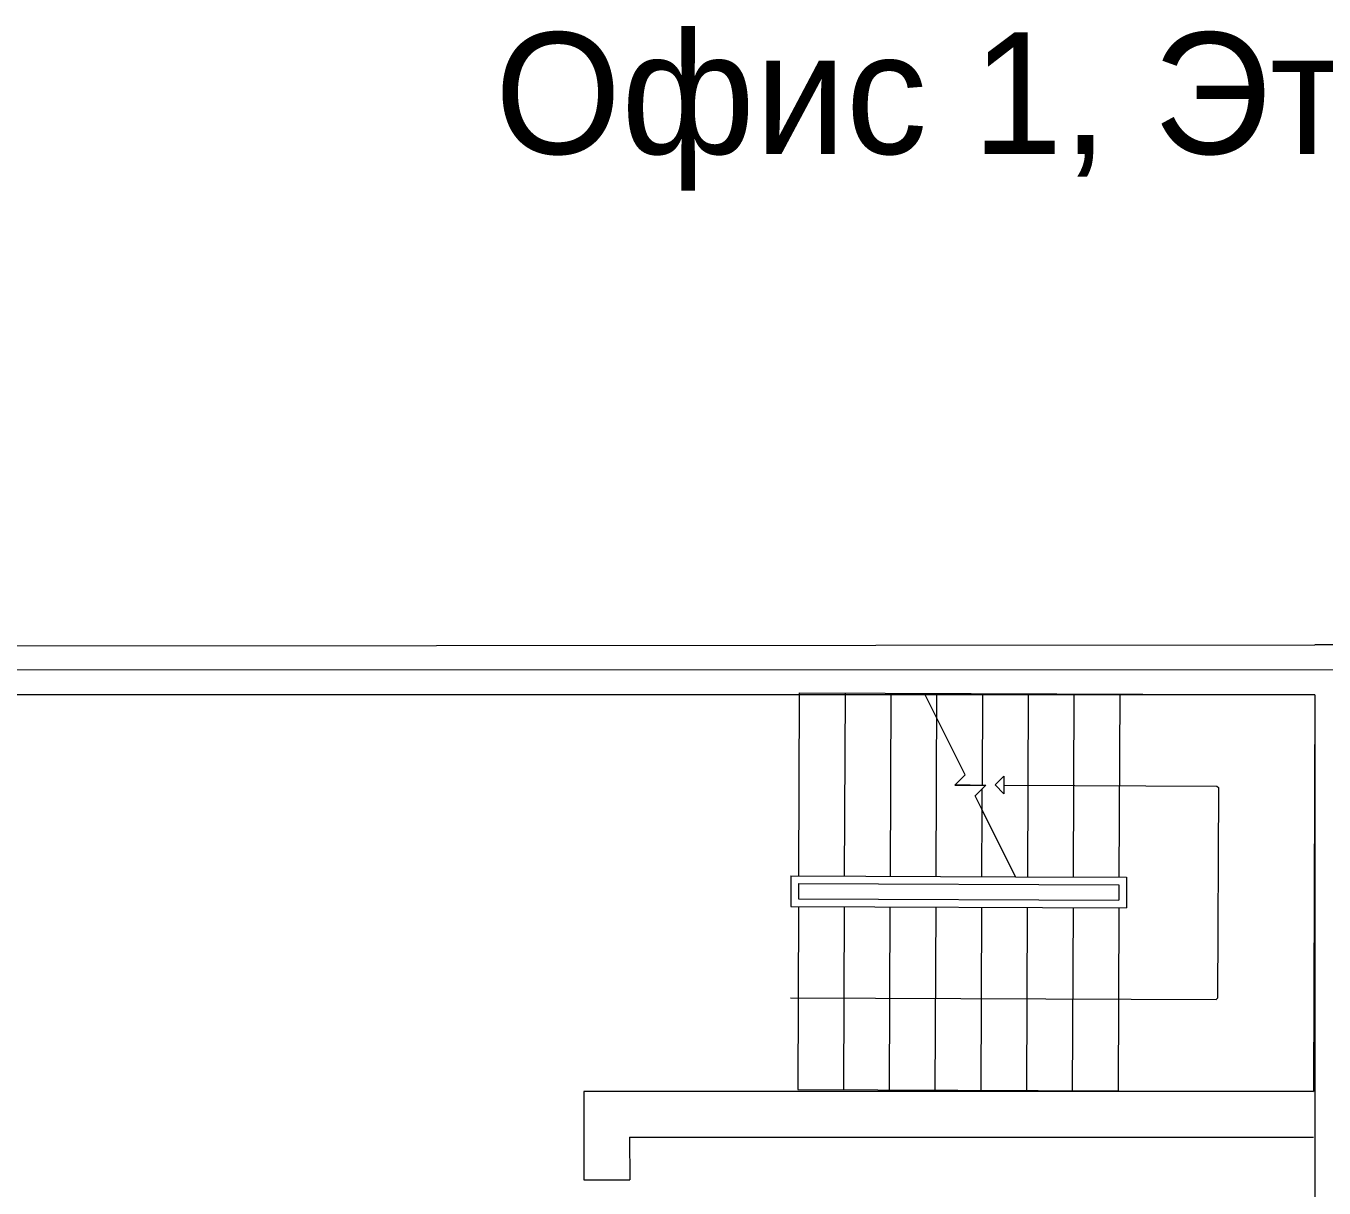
# Model space of a CAD drawing. Header units: inches. Extents: x 164.3 to 247.9, y 15.6 to 56.7.
# Drawn here: x 223.707 to 227.978, y 32.577 to 36.402 of the extents above; entities that cross this region are included whole.
import ezdxf

# ---------------------------------------------------------------- set-up
doc = ezdxf.new("R2010")
doc.units = ezdxf.units.IN
doc.header["$MEASUREMENT"] = 0
doc.layers.get('0').update_dxf_attribs({"lineweight": 0})
doc.layers.add('DOOR WINDOW 1 100', color=7, linetype='Continuous', lineweight=5, true_color=0x666666)
for name, color, linetype, lineweight in [('WALL 1 100', 250, 'Continuous', 9), ('окно', 7, 'Continuous', 9), ('провода', 1, 'Continuous', 5)]:
    doc.layers.add(name, color=color, linetype=linetype, lineweight=lineweight)
doc.styles.add('SS Projects_100_notes', font='', dxfattribs={"height": 0.4})
doc.styles.get('SS Projects_100_notes').set_extended_font_data('Bahnschrift')

# ---------------------------------------------------------------- blocks, each defined once
blk = doc.blocks.new('A$C7A17705F')
at = {"color": 0}
for p, q in [((0, 3430), (2600, 3430)), ((600, 2790), (610, 2800)), ((600, 1393.4), (600, 2790)), ((610, 2800), (1990, 2800)), ((1990, 2800), (2000, 2790)), ((2000, 0), (2000, 2790)), ((0, 2150), (1200, 2150)), ((1200, 1471.7), (1200, 2200)), ((1200, 2200), (1400, 2200)), ((1250, 50), (1250, 2150)), ((1250, 2150), (1350, 2150)), ((1350, 50), (1350, 2150)), ((1400, 0), (1400, 2200)), ((1400, 2150), (2600, 2150)), ((0, 1850), (1200, 1850)), ((1400, 1850), (2600, 1850)), ((0, 1550), (1200, 1550)), ((1400, 1550), (2600, 1550)), ((1200, 0), (1200, 1471.7)), ((0, 1250), (600, 1250)), ((600, 1171.7), (600, 1275.5)), ((625.5, 1250), (756.5, 1250)), ((756.5, 1250), (1200, 1250)), ((1400, 1250), (2600, 1250)), ((600, 1071.7), (600, 1171.7)), ((0, 950), (1200, 950)), ((1400, 950), (2600, 950)), ((0, 650), (1200, 650)), ((1400, 650), (2600, 650)), ((0, 350), (1200, 350)), ((1400, 350), (2600, 350)), ((0, 50), (1200, 50)), ((1250, 50), (1350, 50)), ((1400, 50), (2600, 50)), ((1200, 0), (1400, 0))]:
    blk.add_line(p, q, dxfattribs=at)
for p, q in [((0, 50), (0, 3430)), ((2600, 2150), (2600, 3430)), ((2600, 50), (2600, 2150)), ((1200, 1471.7), (756.5, 1250)), ((539.8, 1393.4), (655.6, 1393.4)), ((597.7, 1335.5), (539.8, 1393.4)), ((655.6, 1393.4), (597.7, 1335.5)), ((669.2, 1206.3), (600, 1275.5)), ((756.5, 1250), (669.2, 1206.3)), ((533.3, 1138.4), (0, 871.7)), ((600, 1071.7), (533.3, 1138.4)), ((600, 1171.7), (600, 1071.7))]:
    blk.add_line(p, q)

msp = doc.modelspace()

# ---------------------------------------------------------------- linework, layer by layer
at = {"layer": 'DOOR WINDOW 1 100'}
msp.add_line((227.9482, 33.9151), (227.9482, 33.9651), dxfattribs=at)
at = {"layer": 'WALL 1 100', "color": 0}
for p, q in [((208.12, 34.3503), (227.9482, 34.3651)), ((247.9237, 34.3651), (227.9482, 34.3651)), ((227.9484, 34.2003), (227.9482, 31.2151)), ((225.5431, 32.8952), (225.5433, 32.604)), ((225.6931, 32.7452), (227.9431, 32.7452)), ((225.6931, 32.7452), (225.6944, 32.604)), ((225.5433, 32.604), (225.6941, 32.604))]:
    msp.add_line(p, q, dxfattribs=at)
for points in [[(227.9482, 34.2003), (208.27, 34.2003)], [(227.9431, 32.8952), (225.5431, 32.8952)]]:
    msp.add_lwpolyline(points, dxfattribs=at)
at = {"layer": 'провода', "color": 1}
msp.add_line((228.0171, 34.283), (221.2168, 34.2823), dxfattribs=at)

# ---------------------------------------------------------------- block references
at = {"xscale": 0.0005019681680224143, "yscale": 0.0005019681680224143, "zscale": 0.0005019681680224143, "rotation": 269.7662328216362}
msp.add_blockref('A$C7A17705F', (226.2267, 34.2073), dxfattribs=at)

# ---------------------------------------------------------------- texts
at = {"layer": 'окно', "color": 7, "linetype": 'ByBlock', "lineweight": 0, "insert": (225.25, 36.3811), "char_height": 0.4, "attachment_point": 1, "style": 'SS Projects_100_notes'}
msp.add_mtext_dynamic_manual_height_columns('Офис 1, Этаж 2', width=5.784209, gutter_width=1, heights=[0.2402], dxfattribs=at)

doc.saveas('drawing.dxf')
